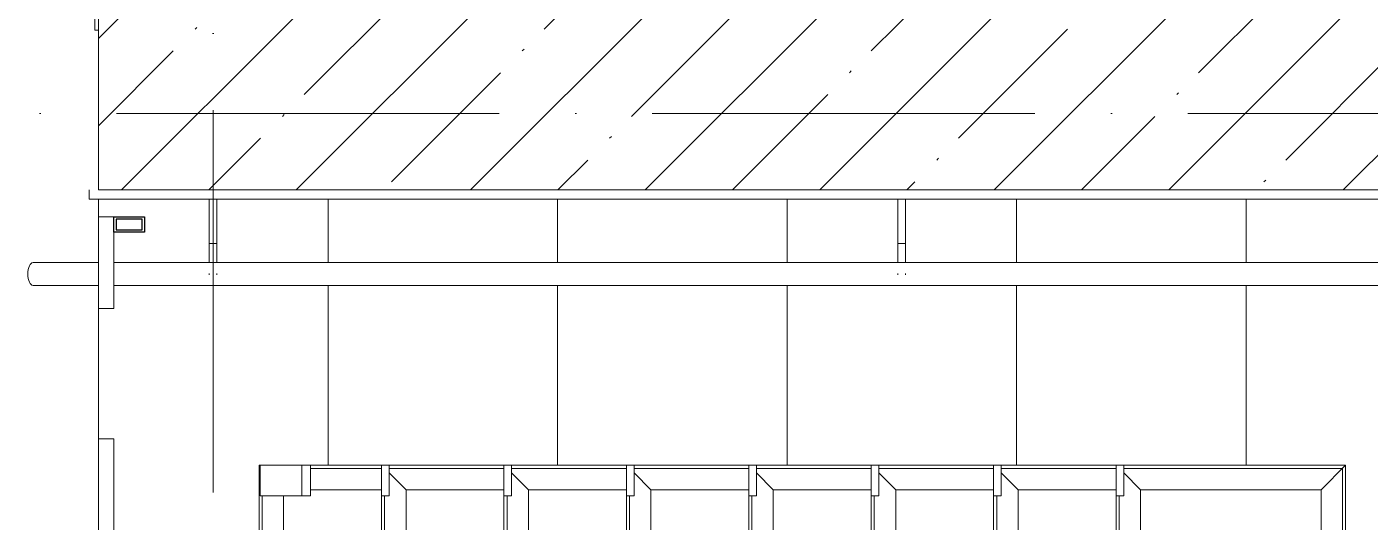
# Model space of a CAD drawing. Header units: millimetres. Extents: x -213536 to 1564669, y -45299 to 942238.
# Drawn here: x 569170 to 570926, y 428351 to 428998 of the extents above; entities that cross this region are included whole.
import ezdxf

# ---------------------------------------------------------------- set-up
doc = ezdxf.new("R2010")
doc.units = ezdxf.units.MM
doc.linetypes.add('50_200_ШТРИХ_1Т_ш5_п1_п1_', pattern=[700, 500, -100, 0, -100])
doc.linetypes.add('Штрих', pattern=[635, 317.5, -317.5])
for name, color, linetype, lineweight in [('0-1', 7, 'Continuous', 5), ('0-2', 7, 'Continuous', 9), ('3) ЖБ 4м', 3, 'Continuous', 30), ('Контуры', 7, 'Continuous', 9), ('Линии подступенков', 7, 'Continuous', 9), ('Линии свеса', 7, 'Continuous', 9), ('Невидимые линии-1', 7, 'Штрих', 9), ('Обобщенные модели', 7, 'Continuous', 9), ('Ограждение', 7, 'Continuous', 9), ('Ограждение-1', 7, 'Continuous', 25), ('Оси-2', 7, '50_200_ШТРИХ_1Т_ш5_п1_п1_', 9), ('Стены-1', 7, 'Continuous', 13), ('Штриховка разреза-1', 7, 'Continuous', 9)]:
    doc.layers.add(name, color=color, linetype=linetype, lineweight=lineweight)
doc.layers.get('0-2').off()
pattern_1 = [(45, (0, 0), (-114.0493, 114.0493), []), (45, (114.05, 0), (-114.0493, 114.0493), [201.612, -40.322, 3.353, -36.97])]

# ---------------------------------------------------------------- blocks, each defined once
blk = doc.blocks.new('Ось 3 этаж')
at = {"layer": 'Оси-2'}
for p, q in [((433042.1, 477896.8), (433042.1, 423014.8)), ((535630.4, 428885.4), (428373.3, 428885.4))]:
    blk.add_line(p, q, dxfattribs=at)
blk = doc.blocks.new('О_Элемент ограждения_Обод_Труба_ГОСТ 86451 - О_Элемент ограждения_Обод_Труба_ГОСТ 8645-68 2-33131214-АИ2_03_План отделки стен 3-го этажа _Часть 2_')
at = {"layer": 'Ограждение-1'}
for p, q in [((-1820, 20), (-1800, 20)), ((-1820, -20), (-1820, 20)), ((-1800, 20), (-1800, -20)), ((-20, -20), (-20, 20)), ((-20, 20), (0, 20)), ((0, 20), (0, -20)), ((-1817, 17), (-1817, -17)), ((-1803, 17), (-1817, 17)), ((-1803, -17), (-1803, 17)), ((-17, 17), (-17, -17)), ((-3, 17), (-17, 17)), ((-3, -17), (-3, 17)), ((-1817, -17), (-1803, -17)), ((-17, -17), (-3, -17)), ((-1800, -20), (-1820, -20)), ((0, -20), (-20, -20))]:
    blk.add_line(p, q, dxfattribs=at)
blk = doc.blocks.new('О_Полоса_Трапеция прямоугольная_Прокат_ГОСТ 1031 - Крепежная пластина-V99-АИ2_03_План отделки стен 3-го этажа _Часть 2_')
at = {"layer": 'Ограждение'}
for p, q in [((2220, 2214.8), (2200, 2214.8)), ((2200, 2214.8), (2200, 2094.8)), ((2220, 2094.8), (2220, 2214.8)), ((2200, 2094.8), (2220, 2094.8))]:
    blk.add_line(p, q, dxfattribs=at)
blk = doc.blocks.new('О_Полоса_Трапеция прямоугольная_Прокат_ГОСТ 1031 - Крепежная пластина-V100-АИ2_03_План отделки стен 3-го этажа _Часть 2_')
at = {"layer": 'Ограждение'}
for p, q in [((2220, 3514.8), (2200, 3514.8)), ((2200, 3514.8), (2200, 3394.8)), ((2220, 3394.8), (2220, 3494.8)), ((2200, 3394.8), (2220, 3394.8))]:
    blk.add_line(p, q, dxfattribs=at)
blk = doc.blocks.new('ОМ_Уголок_ГОСТ 8509-93 - ОМ_Уголок_ГОСТ 8509-93-26349651-АИ2_03_План отделки стен 3-го этажа _Часть 2_')
at = {"layer": 'Невидимые линии-1'}
blk.add_line((4, -4), (876, -4), dxfattribs=at)
at = {"layer": 'Обобщенные модели'}
for p, q in [((880, 0), (0, 0)), ((32, -32), (0, 0)), ((880, 0), (848, -32)), ((32, -32), (848, -32))]:
    blk.add_line(p, q, dxfattribs=at)
blk = doc.blocks.new('ОМ_Уголок_ГОСТ 8509-93 - ОМ_Уголок_ГОСТ 8509-93-V85-АИ2_03_План отделки стен 3-го этажа _Часть 2_')
at = {"layer": 'Невидимые линии-1'}
blk.add_line((40, -4), (840, -4), dxfattribs=at)
at = {"layer": 'Обобщенные модели'}
for p, q in [((32, -32), (10, -10)), ((840, 0), (40, 0)), ((870, -10), (848, -32)), ((32, -32), (848, -32))]:
    blk.add_line(p, q, dxfattribs=at)
blk = doc.blocks.new('ОМ_Уголок_ГОСТ 8509-93 - ОМ_Уголок_ГОСТ 8509-93-V86-АИ2_03_План отделки стен 3-го этажа _Часть 2_')
at = {"layer": 'Невидимые линии-1'}
blk.add_line((4, -4), (290, -4), dxfattribs=at)
at = {"layer": 'Обобщенные модели'}
for p, q in [((290, 0), (0, 0)), ((32, -32), (0, 0)), ((290, -10), (268, -32)), ((32, -32), (268, -32))]:
    blk.add_line(p, q, dxfattribs=at)
blk = doc.blocks.new('ОМ_Уголок_ГОСТ 8509-93 - ОМ_Уголок_ГОСТ 8509-93-V88-АИ2_03_План отделки стен 3-го этажа _Часть 2_')
at = {"layer": 'Невидимые линии-1'}
blk.add_line((140, -4), (290, -4), dxfattribs=at)
at = {"layer": 'Обобщенные модели'}
for p, q in [((290, 0), (140, 0)), ((290, -10), (268, -32)), ((140, -32), (268, -32))]:
    blk.add_line(p, q, dxfattribs=at)
blk = doc.blocks.new('ОМ_Уголок_ГОСТ 8509-93 - ОМ_Уголок_ГОСТ 8509-93-V183-АИ2_03_План отделки стен 3-го этажа _Часть 2_')
at = {"layer": 'Невидимые линии-1'}
blk.add_line((40, -4), (840, -4), dxfattribs=at)
at = {"layer": 'Обобщенные модели'}
for p, q in [((880, 0), (0, 0)), ((1.3, -1.3), (0, 0)), ((880, 0), (878.7, -1.3)), ((40, -32), (840, -32))]:
    blk.add_line(p, q, dxfattribs=at)
blk = doc.blocks.new('ОМ_Уголок_ГОСТ 8509-93 - ОМ_Уголок_ГОСТ 8509-93-V185-АИ2_03_План отделки стен 3-го этажа _Часть 2_')
at = {"layer": 'Невидимые линии-1'}
blk.add_line((140, -4), (232.9, -4), dxfattribs=at)
at = {"layer": 'Обобщенные модели'}
for p, q in [((232.9, 0), (140, 0)), ((300, 0), (298.7, 0)), ((300, 0), (298.7, -1.3)), ((140, -32), (232.9, -32))]:
    blk.add_line(p, q, dxfattribs=at)
blk = doc.blocks.new('ОМ_Полоса_Трапеция прямоугольная_Прокат_ГОСТ 103-2006 - ОМ_Полоса_Трапеция прямоугольная_Прокат_ГОСТ 103-2006-19082130-АИ2_03_План отделки стен 3-го этажа _Часть 2_')
at = {"layer": 'Обобщенные модели'}
for p, q in [((21530, 47140), (21540, 47140)), ((21530, 47100), (21530, 47140)), ((21540, 47140), (21540, 47100)), ((21540, 47100), (21530, 47100))]:
    blk.add_line(p, q, dxfattribs=at)
blk = doc.blocks.new('ОМ_Полоса_Трапеция прямоугольная_Прокат_ГОСТ 103-2006 - ОМ_Полоса_Трапеция прямоугольная_Прокат_ГОСТ 103-2006-V92-АИ2_03_План отделки стен 3-го этажа _Часть 2_')
at = {"layer": 'Обобщенные модели'}
for p, q in [((20900, 47140), (20890, 47140)), ((20890, 47140), (20890, 47100)), ((20900, 47100), (20900, 47140)), ((20890, 47100), (20900, 47100))]:
    blk.add_line(p, q, dxfattribs=at)
blk = doc.blocks.new('ОМ_Полоса_Трапеция прямоугольная_Прокат_ГОСТ 103-2006 - ОМ_Полоса_Трапеция прямоугольная_Прокат_ГОСТ 103-2006-V93-АИ2_03_План отделки стен 3-го этажа _Часть 2_')
at = {"layer": 'Обобщенные модели'}
for p, q in [((20740, 47140), (20730, 47140)), ((20730, 47140), (20730, 47100)), ((20740, 47100), (20740, 47140)), ((20730, 47100), (20740, 47100))]:
    blk.add_line(p, q, dxfattribs=at)
blk = doc.blocks.new('ОМ_Полоса_Трапеция прямоугольная_Прокат_ГОСТ 103-2006 - ОМ_Полоса_Трапеция прямоугольная_Прокат_ГОСТ 103-2006-V94-АИ2_03_План отделки стен 3-го этажа _Часть 2_')
at = {"layer": 'Обобщенные модели'}
for p, q in [((20580, 47140), (20570, 47140)), ((20570, 47140), (20570, 47100)), ((20580, 47100), (20580, 47140)), ((20570, 47100), (20580, 47100))]:
    blk.add_line(p, q, dxfattribs=at)
blk = doc.blocks.new('ОМ_Полоса_Прокат_ГОСТ 103-2006 - ОМ_Полоса_Прокат_ГОСТ 103-2006-20723456-АИ2_03_План отделки стен 3-го этажа _Часть 2_')
at = {"layer": 'Обобщенные модели'}
for p, q in [((20411.3, 47100), (20411.3, 47140)), ((20411.3, 47140), (20465.6, 47140)), ((20477.1, 47140), (20465.6, 47140)), ((20465.6, 47140), (20465.6, 47100)), ((20477.1, 47100), (20477.1, 47140)), ((20465.6, 47100), (20411.3, 47100)), ((20465.6, 47100), (20477.1, 47100))]:
    blk.add_line(p, q, dxfattribs=at)
blk = doc.blocks.new('Ограждение 33 - Ограждение 2-32982890-АИ2_03_План отделки стен 3-го этажа _Часть 2_')
at = {"layer": 'Ограждение'}
for p, q in [((-345.6, 1699), (-345.6, 1749)), ((-345.6, 1699.8), (-345.6, 1699)), ((-345.6, 1699), (-345.6, 1699.8)), ((-345.6, 1699.8), (-345.6, 1699)), ((-345.6, 1699), (-340.6, 1699)), ((-345.6, 1699), (-340.6, 1699)), ((-195.8, 1478.1), (-195.8, 1420.2)), ((-195.8, 1478.1), (-195.8, 1420.2)), ((-185.8, 1420.2), (-185.8, 1478.1)), ((-185.8, 1420.2), (-185.8, 1478.1)), ((704.2, 1478.1), (704.2, 1420.2)), ((704.2, 1478.1), (704.2, 1420.2)), ((714.2, 1420.2), (714.2, 1478.1)), ((714.2, 1420.2), (714.2, 1478.1)), ((-340.6, 1395.1), (-426.2, 1395.1)), ((3562.9, 1395.1), (-320.6, 1395.1)), ((-426.2, 1365.1), (-340.6, 1365.1)), ((-320.6, 1365.1), (3562.9, 1365.1))]:
    blk.add_line(p, q, dxfattribs=at)
at = {"layer": 'Ограждение', "flags": 128}
for points in [[(-195.8, 1395.7), (-195.8, 1397.1), (-195.8, 1398.4), (-195.8, 1399.8), (-195.8, 1401.3), (-195.8, 1402.8), (-195.8, 1404.3), (-195.8, 1405.8), (-195.8, 1407.3), (-195.8, 1408.9), (-195.8, 1410.5), (-195.8, 1412.1), (-195.8, 1413.7), (-195.8, 1415.4), (-195.8, 1417), (-195.8, 1418.7), (-195.8, 1420.2)], [(-195.8, 1395.7), (-195.8, 1397.1), (-195.8, 1398.4), (-195.8, 1399.8), (-195.8, 1401.3), (-195.8, 1402.8), (-195.8, 1404.3), (-195.8, 1405.8), (-195.8, 1407.3), (-195.8, 1408.9), (-195.8, 1410.5), (-195.8, 1412.1), (-195.8, 1413.7), (-195.8, 1415.4), (-195.8, 1417), (-195.8, 1418.7), (-195.8, 1420.2)], [(-185.8, 1420.2), (-185.8, 1418.5), (-185.8, 1416.9), (-185.8, 1415.3), (-185.8, 1413.6), (-185.8, 1412), (-185.8, 1410.4), (-185.8, 1408.8), (-185.8, 1407.2), (-185.8, 1405.7), (-185.8, 1404.2), (-185.8, 1402.7), (-185.8, 1401.2), (-185.8, 1399.7), (-185.8, 1398.3), (-185.8, 1397), (-185.8, 1395.6)], [(-185.8, 1420.2), (-185.8, 1418.5), (-185.8, 1416.9), (-185.8, 1415.3), (-185.8, 1413.6), (-185.8, 1412), (-185.8, 1410.4), (-185.8, 1408.8), (-185.8, 1407.2), (-185.8, 1405.7), (-185.8, 1404.2), (-185.8, 1402.7), (-185.8, 1401.2), (-185.8, 1399.7), (-185.8, 1398.3), (-185.8, 1397), (-185.8, 1395.6)], [(704.2, 1395.7), (704.2, 1397.1), (704.2, 1398.4), (704.2, 1399.8), (704.2, 1401.3), (704.2, 1402.8), (704.2, 1404.3), (704.2, 1405.8), (704.2, 1407.3), (704.2, 1408.9), (704.2, 1410.5), (704.2, 1412.1), (704.2, 1413.7), (704.2, 1415.4), (704.2, 1417), (704.2, 1418.7), (704.2, 1420.2)], [(704.2, 1395.7), (704.2, 1397.1), (704.2, 1398.4), (704.2, 1399.8), (704.2, 1401.3), (704.2, 1402.8), (704.2, 1404.3), (704.2, 1405.8), (704.2, 1407.3), (704.2, 1408.9), (704.2, 1410.5), (704.2, 1412.1), (704.2, 1413.7), (704.2, 1415.4), (704.2, 1417), (704.2, 1418.7), (704.2, 1420.2)], [(714.2, 1420.2), (714.2, 1418.5), (714.2, 1416.9), (714.2, 1415.3), (714.2, 1413.6), (714.2, 1412), (714.2, 1410.4), (714.2, 1408.8), (714.2, 1407.2), (714.2, 1405.7), (714.2, 1404.2), (714.2, 1402.7), (714.2, 1401.2), (714.2, 1399.7), (714.2, 1398.3), (714.2, 1397), (714.2, 1395.6)], [(714.2, 1420.2), (714.2, 1418.5), (714.2, 1416.9), (714.2, 1415.3), (714.2, 1413.6), (714.2, 1412), (714.2, 1410.4), (714.2, 1408.8), (714.2, 1407.2), (714.2, 1405.7), (714.2, 1404.2), (714.2, 1402.7), (714.2, 1401.2), (714.2, 1399.7), (714.2, 1398.3), (714.2, 1397), (714.2, 1395.6)], [(-195.8, 1379.2), (-195.8, 1379.3), (-195.8, 1379.4), (-195.8, 1379.5), (-195.8, 1379.8), (-195.8, 1380.1), (-195.8, 1380.5), (-195.8, 1380.9)], [(-185.8, 1380.9), (-185.8, 1380.4), (-185.8, 1380.1), (-185.8, 1379.8), (-185.8, 1379.5), (-185.8, 1379.4), (-185.8, 1379.2), (-185.8, 1379.2)], [(704.2, 1379.2), (704.2, 1379.3), (704.2, 1379.4), (704.2, 1379.5), (704.2, 1379.8), (704.2, 1380.1), (704.2, 1380.5), (704.2, 1380.9)], [(714.2, 1380.9), (714.2, 1380.4), (714.2, 1380.1), (714.2, 1379.8), (714.2, 1379.5), (714.2, 1379.4), (714.2, 1379.2), (714.2, 1379.2)]]:
    blk.add_lwpolyline(points, dxfattribs=at)
at = {"layer": 'Ограждение'}
for start_param, end_param in [(0, 1.570796), (1.570796, 3.141593)]:
    blk.add_ellipse((-426.2, 1380.1), major_axis=(0, 15), ratio=0.447214, start_param=start_param, end_param=end_param, dxfattribs=at)
for points in [[(-195.7, 1420.2), (-195.8, 1420.2), (-195.8, 1420.2), (-195.7, 1420.2)], [(-195.7, 1420.2), (-195.8, 1420.2), (-195.8, 1420.2), (-195.2, 1420.2), (-194.1, 1420.2), (-192.5, 1420.2), (-191.4, 1420.2), (-190.8, 1420.2)], [(-190.8, 1420.2), (-190.2, 1420.2), (-189, 1420.2), (-187.5, 1420.2), (-186.4, 1420.2), (-186, 1420.2), (-185.9, 1420.2)], [(704.3, 1420.2), (704.2, 1420.2), (704.2, 1420.2), (704.3, 1420.2)], [(704.3, 1420.2), (704.2, 1420.2), (704.2, 1420.2), (704.8, 1420.2), (705.9, 1420.2), (707.5, 1420.2), (708.6, 1420.2), (709.2, 1420.2)], [(709.2, 1420.2), (709.8, 1420.2), (711, 1420.2), (712.5, 1420.2), (713.6, 1420.2), (714, 1420.2), (714.1, 1420.2)]]:
    blk.add_open_spline(points, degree=3, dxfattribs=at)
blk = doc.blocks.new('0125-Р-ОО-Ш2-АР-о_23_10_2024_rvt-1-АИ2_03_План отделки стен 3-го этажа _Часть 2_')
at = {"layer": 'Штриховка разреза-1'}
h = blk.add_hatch(dxfattribs=at)
h.set_pattern_fill('FP_2', color=256, style=0, pattern_type=2)
h.set_pattern_definition(pattern_1)
h.paths.add_polyline_path([(2232.7, 3550), (2450, 3550), (2450, 7650), (2200, 7650), (2200, 3550)], flags=0)
h = blk.add_hatch(dxfattribs=at)
h.set_pattern_fill('FP_2', color=256, style=0, pattern_type=2)
h.set_pattern_definition(pattern_1)
h.paths.add_polyline_path([(7125.7, 3550), (7900, 3550), (7900, 3800), (2450, 3800), (2450, 3550), (6659.7, 3550)], flags=0)
at = {"layer": 'Контуры'}
for p, q in [((2200, 3538), (2200, 3514.8)), ((2200, 3394.8), (2200, 3224.8))]:
    blk.add_line(p, q, dxfattribs=at)
at = {"layer": 'Линии подступенков'}
for p, q in [((2200, 3538), (2200, 3514.8)), ((2500, 3538), (2500, 3455)), ((2800, 3538), (2800, 3455)), ((3100, 3538), (3100, 3455)), ((3400, 3538), (3400, 3455)), ((3700, 3538), (3700, 3455)), ((2500, 3425), (2500, 3190)), ((2800, 3425), (2800, 3190)), ((3100, 3425), (3100, 3190)), ((3400, 3425), (3400, 3190)), ((3700, 3425), (3700, 3190)), ((2200, 3394.8), (2200, 3224.8))]:
    blk.add_line(p, q, dxfattribs=at)
at = {"layer": 'Линии свеса'}
for p, q in [((2500, 3538), (2500, 3455)), ((2800, 3538), (2800, 3455)), ((3100, 3538), (3100, 3455)), ((3400, 3538), (3400, 3455)), ((3700, 3538), (3700, 3455)), ((2500, 3425), (2500, 3190)), ((2800, 3425), (2800, 3190)), ((3100, 3425), (3100, 3190)), ((3400, 3425), (3400, 3190)), ((3700, 3425), (3700, 3190))]:
    blk.add_line(p, q, dxfattribs=at)
at = {"layer": 'Стены-1'}
for p, q in [((2200, 7650), (2200, 3550)), ((2200, 3550), (2450, 3550)), ((2450, 3550), (7650, 3550))]:
    blk.add_line(p, q, dxfattribs=at)
at = {"layer": '0-2'}
for name, p in [('Ограждение 33 - Ограждение 2-32982890-АИ2_03_План отделки стен 3-го этажа _Часть 2_', (2540.6, 2059.9)), ('О_Полоса_Трапеция прямоугольная_Прокат_ГОСТ 1031 - Крепежная пластина-V100-АИ2_03_План отделки стен 3-го этажа _Часть 2_', (0, 0)), ('О_Полоса_Трапеция прямоугольная_Прокат_ГОСТ 1031 - Крепежная пластина-V99-АИ2_03_План отделки стен 3-го этажа _Часть 2_', (0, 1010)), ('ОМ_Полоса_Прокат_ГОСТ 103-2006 - ОМ_Полоса_Прокат_ГОСТ 103-2006-20723456-АИ2_03_План отделки стен 3-го этажа _Часть 2_', (-18000, -43950)), ('ОМ_Полоса_Трапеция прямоугольная_Прокат_ГОСТ 103-2006 - ОМ_Полоса_Трапеция прямоугольная_Прокат_ГОСТ 103-2006-V94-АИ2_03_План отделки стен 3-го этажа _Часть 2_', (-18000, -43950)), ('ОМ_Полоса_Трапеция прямоугольная_Прокат_ГОСТ 103-2006 - ОМ_Полоса_Трапеция прямоугольная_Прокат_ГОСТ 103-2006-V93-АИ2_03_План отделки стен 3-го этажа _Часть 2_', (-18000, -43950)), ('ОМ_Полоса_Трапеция прямоугольная_Прокат_ГОСТ 103-2006 - ОМ_Полоса_Трапеция прямоугольная_Прокат_ГОСТ 103-2006-V92-АИ2_03_План отделки стен 3-го этажа _Часть 2_', (-18000, -43950)), ('ОМ_Полоса_Трапеция прямоугольная_Прокат_ГОСТ 103-2006 - ОМ_Полоса_Трапеция прямоугольная_Прокат_ГОСТ 103-2006-19082130-АИ2_03_План отделки стен 3-го этажа _Часть 2_', (-18480, -43950)), ('ОМ_Полоса_Трапеция прямоугольная_Прокат_ГОСТ 103-2006 - ОМ_Полоса_Трапеция прямоугольная_Прокат_ГОСТ 103-2006-19082130-АИ2_03_План отделки стен 3-го этажа _Часть 2_', (-18320, -43950)), ('ОМ_Полоса_Трапеция прямоугольная_Прокат_ГОСТ 103-2006 - ОМ_Полоса_Трапеция прямоугольная_Прокат_ГОСТ 103-2006-19082130-АИ2_03_План отделки стен 3-го этажа _Часть 2_', (-18160, -43950)), ('ОМ_Полоса_Трапеция прямоугольная_Прокат_ГОСТ 103-2006 - ОМ_Полоса_Трапеция прямоугольная_Прокат_ГОСТ 103-2006-19082130-АИ2_03_План отделки стен 3-го этажа _Часть 2_', (-18000, -43950))]:
    blk.add_blockref(name, p, dxfattribs=at)
at = {"layer": '0-2', "rotation": 269.9999999999997}
blk.add_blockref('О_Элемент ограждения_Обод_Труба_ГОСТ 86451 - О_Элемент ограждения_Обод_Труба_ГОСТ 8645-68 2-33131214-АИ2_03_План отделки стен 3-го этажа _Часть 2_', (2240, 1694.8), dxfattribs=at)
at = {"layer": '0-2', "extrusion": (0, 0, -1)}
for name, p, rotation in [('ОМ_Уголок_ГОСТ 8509-93 - ОМ_Уголок_ГОСТ 8509-93-V183-АИ2_03_План отделки стен 3-го этажа _Часть 2_', (-2410, 3190), 269.9999999999989), ('ОМ_Уголок_ГОСТ 8509-93 - ОМ_Уголок_ГОСТ 8509-93-V85-АИ2_03_План отделки стен 3-го этажа _Часть 2_', (-2570, 3190), 269.9999999999989), ('ОМ_Уголок_ГОСТ 8509-93 - ОМ_Уголок_ГОСТ 8509-93-V85-АИ2_03_План отделки стен 3-го этажа _Часть 2_', (-2730, 3190), 269.9999999999989), ('ОМ_Уголок_ГОСТ 8509-93 - ОМ_Уголок_ГОСТ 8509-93-V85-АИ2_03_План отделки стен 3-го этажа _Часть 2_', (-2890, 3190), 269.9999999999989), ('ОМ_Уголок_ГОСТ 8509-93 - ОМ_Уголок_ГОСТ 8509-93-V85-АИ2_03_План отделки стен 3-го этажа _Часть 2_', (-3050, 3190), 269.9999999999989), ('ОМ_Уголок_ГОСТ 8509-93 - ОМ_Уголок_ГОСТ 8509-93-V85-АИ2_03_План отделки стен 3-го этажа _Часть 2_', (-3210, 3190), 269.9999999999989), ('ОМ_Уголок_ГОСТ 8509-93 - ОМ_Уголок_ГОСТ 8509-93-V85-АИ2_03_План отделки стен 3-го этажа _Часть 2_', (-3370, 3190), 269.9999999999989), ('ОМ_Уголок_ГОСТ 8509-93 - ОМ_Уголок_ГОСТ 8509-93-V85-АИ2_03_План отделки стен 3-го этажа _Часть 2_', (-3530, 3190), 269.9999999999989), ('ОМ_Уголок_ГОСТ 8509-93 - ОМ_Уголок_ГОСТ 8509-93-26349651-АИ2_03_План отделки стен 3-го этажа _Часть 2_', (-3830, 2310), 89.99999999999908)]:
    blk.add_blockref(name, p, dxfattribs=dict(at, rotation=rotation))
for name, p in [('ОМ_Уголок_ГОСТ 8509-93 - ОМ_Уголок_ГОСТ 8509-93-V185-АИ2_03_План отделки стен 3-го этажа _Часть 2_', (-2710, 3190)), ('ОМ_Уголок_ГОСТ 8509-93 - ОМ_Уголок_ГОСТ 8509-93-V88-АИ2_03_План отделки стен 3-го этажа _Часть 2_', (-2870, 3190)), ('ОМ_Уголок_ГОСТ 8509-93 - ОМ_Уголок_ГОСТ 8509-93-V88-АИ2_03_План отделки стен 3-го этажа _Часть 2_', (-3030, 3190)), ('ОМ_Уголок_ГОСТ 8509-93 - ОМ_Уголок_ГОСТ 8509-93-V88-АИ2_03_План отделки стен 3-го этажа _Часть 2_', (-3190, 3190)), ('ОМ_Уголок_ГОСТ 8509-93 - ОМ_Уголок_ГОСТ 8509-93-V88-АИ2_03_План отделки стен 3-го этажа _Часть 2_', (-3350, 3190)), ('ОМ_Уголок_ГОСТ 8509-93 - ОМ_Уголок_ГОСТ 8509-93-V88-АИ2_03_План отделки стен 3-го этажа _Часть 2_', (-3510, 3190)), ('ОМ_Уголок_ГОСТ 8509-93 - ОМ_Уголок_ГОСТ 8509-93-V88-АИ2_03_План отделки стен 3-го этажа _Часть 2_', (-3670, 3190)), ('ОМ_Уголок_ГОСТ 8509-93 - ОМ_Уголок_ГОСТ 8509-93-V86-АИ2_03_План отделки стен 3-го этажа _Часть 2_', (-3830, 3190))]:
    blk.add_blockref(name, p, dxfattribs=at)
blk = doc.blocks.new('3этНиз')
at = {"layer": 'Стены-1'}
for p, q in [((432880.1, 428785.4), (432880.1, 428773.4)), ((438330.1, 428785.4), (432892.1, 428785.4)), ((432880.1, 428773.4), (438330.1, 428773.4))]:
    blk.add_line(p, q, dxfattribs=at)
at = {"layer": '0-1'}
blk.add_blockref('0125-Р-ОО-Ш2-АР-о_23_10_2024_rvt-1-АИ2_03_План отделки стен 3-го этажа _Часть 2_', (430692.1, 425235.4), dxfattribs=at)

msp = doc.modelspace()

# ---------------------------------------------------------------- block references
at = {"color": 5, "lineweight": 30}
msp.add_blockref('Ось 3 этаж', (136371.8, 0), dxfattribs=at)
at = {"layer": '3) ЖБ 4м'}
msp.add_blockref('3этНиз', (136371.8, 0), dxfattribs=at)

doc.saveas('drawing.dxf')
